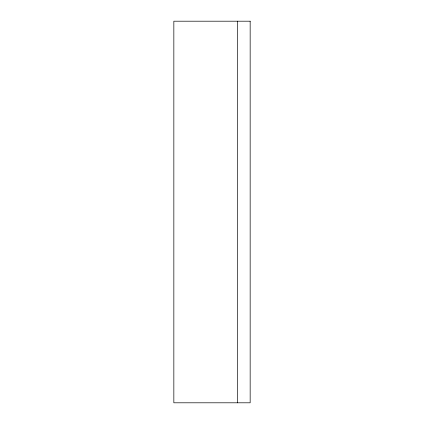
<?xml version="1.0" encoding="UTF-8"?>
<svg xmlns="http://www.w3.org/2000/svg" width="424" height="424" viewBox="0 0 424 424"><rect width="100%" height="100%" fill="white"/><g stroke="black" fill="none" stroke-linecap="round" stroke-linejoin="round"><path stroke-width="0.64" d="M237.44 21.2L237.44 402.8M250.16 21.2L173.84 21.2L173.84 402.8L250.16 402.8L250.16 21.2"/></g></svg>
